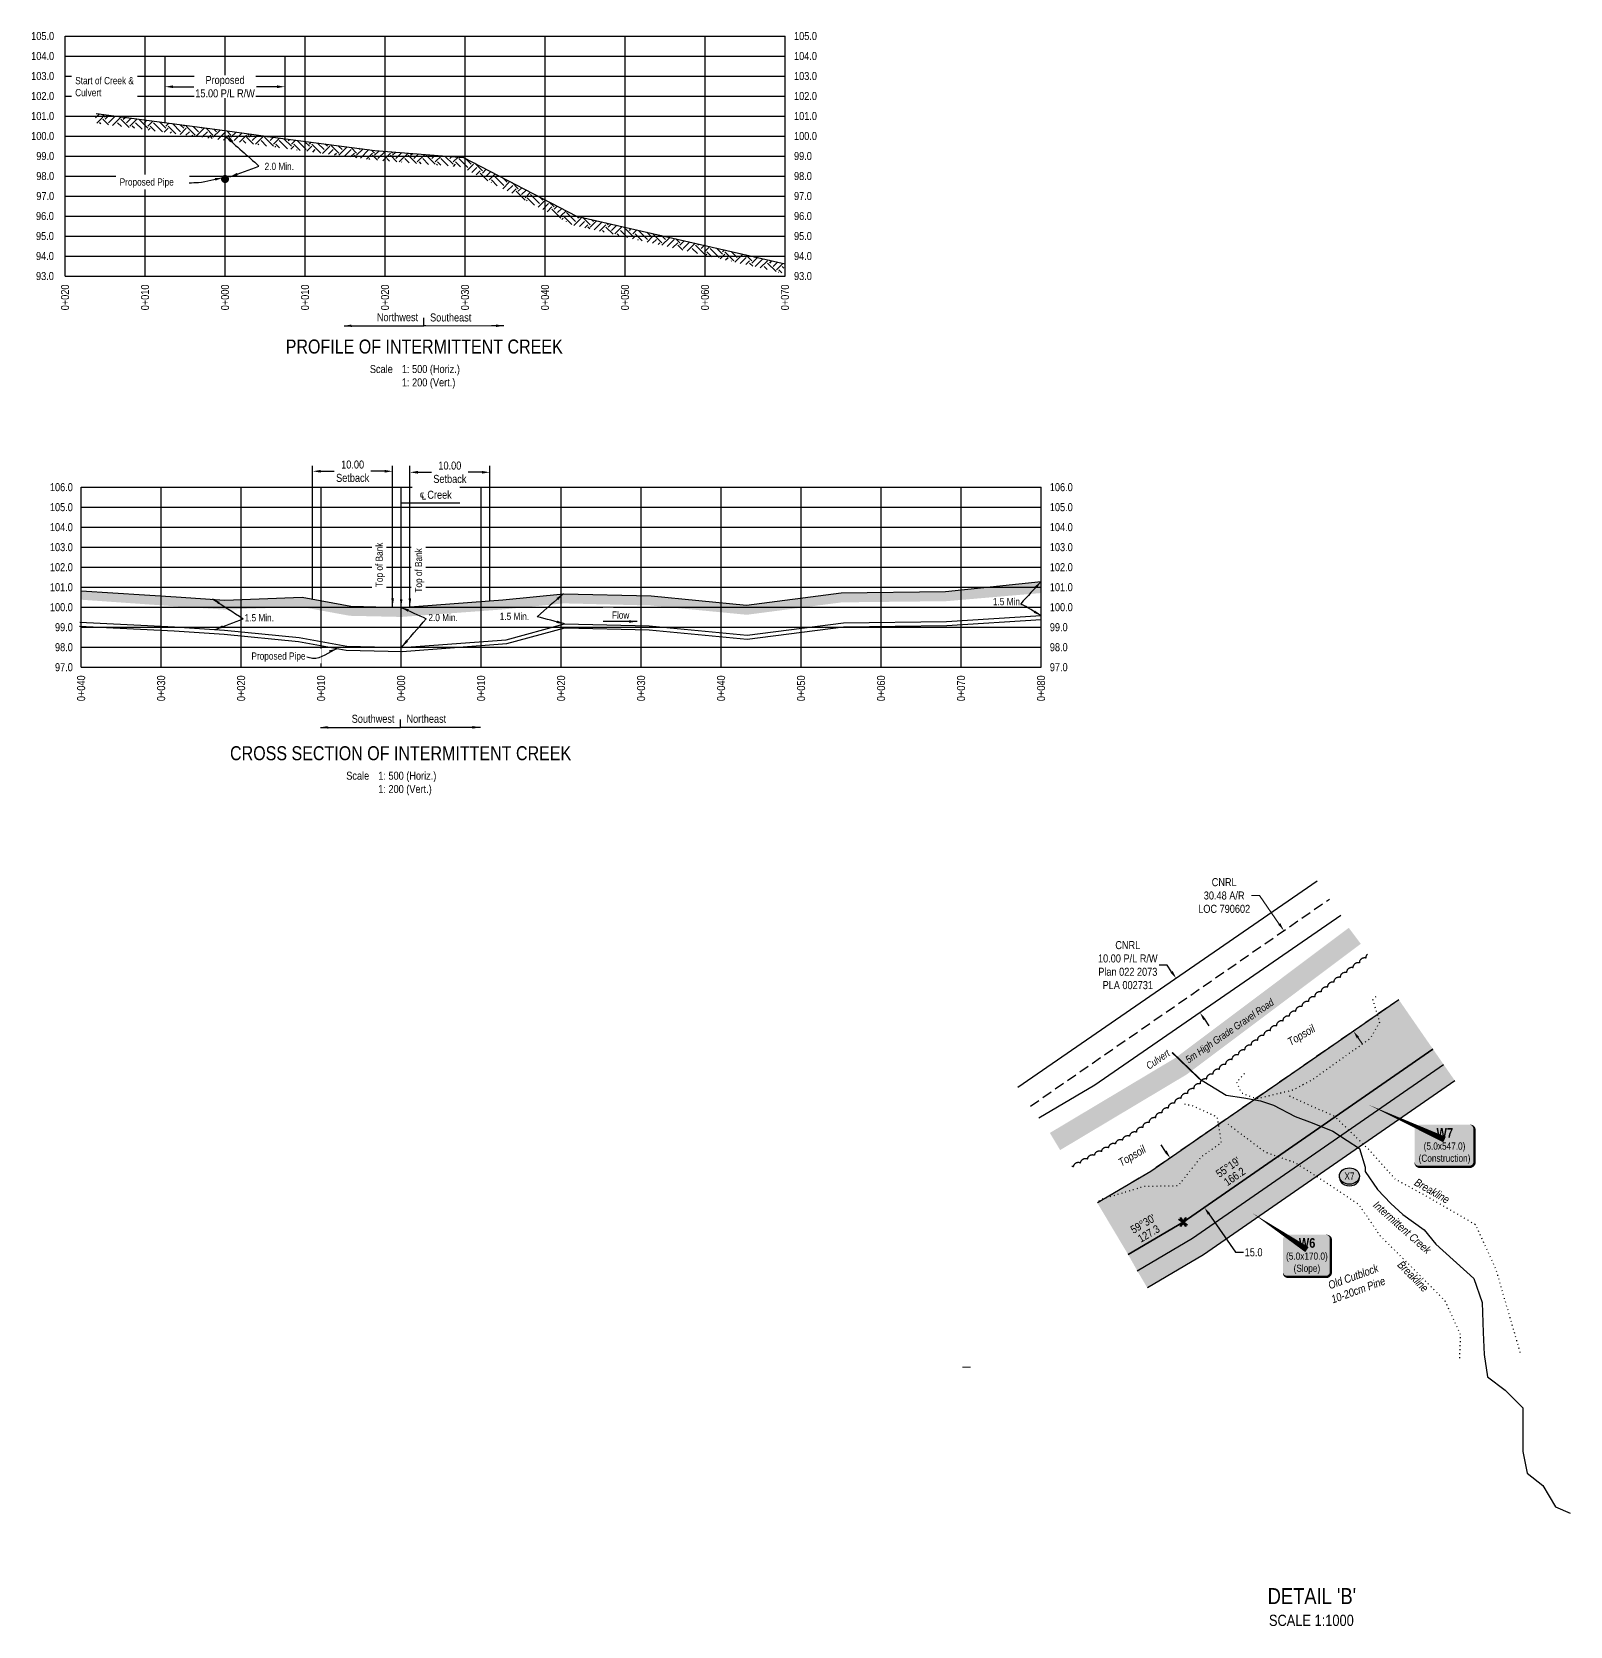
# Model space of a CAD drawing. Extents: x 355004 to 366534, y 6048595 to 6058688.
# Drawn here: x 359941 to 361864, y 6048595 to 6050588 of the extents above; entities that cross this region are included whole.
import ezdxf
from ezdxf.enums import TextEntityAlignment as Align

# ---------------------------------------------------------------- set-up
doc = ezdxf.new("R2010")
doc.units = 0
doc.header["$LTSCALE"] = 5
doc.header["$PDSIZE"] = 5
for name, pattern in [('0', [1, 1, 0]), ('foc-ACCESSROAD', [3.75, 2.5, -1.25]), ('foc-TOPO', [1, 0.2, -0.8])]:
    doc.linetypes.add(name, pattern=pattern)
doc.layers.get('Defpoints').update_dxf_attribs({"color": 9})
for name, color, linetype in [('AS-ROADS', 254, 'Continuous'), ('C-AR', 13, 'foc-ACCESSROAD'), ('C-RW', 13, 'Continuous'), ('CG-NOTES', 7, 'Continuous'), ('DETAIL-T', 7, 'Continuous'), ('L-BD', 7, 'Continuous'), ('L-BD1', 253, 'Continuous'), ('L-DETAIL-T', 3, 'Continuous'), ('L-MON', 1, 'Continuous'), ('P-CROSSINGS', 250, 'Continuous'), ('P-CROSSINGS-GRID', 8, 'Continuous'), ('P-CROSSINGS-GROUND', 48, 'foc-TOPO'), ('P-CROSSINGS-LINE', 3, 'Continuous'), ('P-PROPOSED', 10, 'Continuous'), ('P-PROPOSED-H', 21, 'Continuous'), ('P-TEMP-BLOCKS', 250, 'Continuous'), ('P-TEMP-BLUE', 146, 'Continuous'), ('P-TXT', 4, 'Continuous'), ('S-T7', 7, 'Continuous'), ('T-BUSH', 110, '0'), ('T-BUSH-T', 110, 'Continuous'), ('T-CREEK', 160, 'Continuous'), ('T-GENERAL', 48, 'foc-TOPO'), ('T-WATER-T', 170, 'Continuous')]:
    doc.layers.add(name, color=color, linetype=linetype)
doc.layers.add('C-AR-T', color=13, linetype='Continuous', lineweight=9)
doc.layers.add('T-TEXT', color=48, linetype='Continuous', lineweight=18)
doc.layers.add('P-TEMP-BLUE-H', color=7, linetype='Continuous', true_color=0x99e6ff)
doc.styles.add('140', font='ARIALN.TTF', dxfattribs={"height": 15})
doc.styles.add('80', font='ARIALN.TTF', dxfattribs={"height": 10})
doc.styles.add('80CG', font='ARIALN.TTF', dxfattribs={"height": 10})
doc.styles.add('80L', font='ARIALN.TTF', dxfattribs={"height": 10})
doc.styles.add('80LS', font='ARIALNI.TTF', dxfattribs={"height": 10})
doc.styles.add('BOLD', font='ARIALNB.TTF')
doc.styles.add('Crossing', font='ARIALN.TTF', dxfattribs={"height": 10})
doc.styles.add('foc-LtypeFont', font='ARIALN.TTF', dxfattribs={"height": 7.35})
doc.styles.get("Standard").update_dxf_attribs({"font": 'ARIALN.TTF'})
doc.linetypes.add('foc-TOPO-flowdirection-NOLINE', pattern='A,0,[">",foc-LtypeFont,S=0.3,R=0,X=0,Y=-0.945],-20,[">",foc-LtypeFont,S=0.3,R=0,X=0,Y=-0.945],0', length=20)
doc.dimstyles.new('Compass 5 000', dxfattribs={"dimscale": 5, "dimtxt": 9, "dimasz": 2, "dimexe": 0.2, "dimexo": 0.0625, "dimgap": 0.5, "dimtad": 0, "dimtih": 1, "dimtoh": 1, "dimzin": 0, "dimdsep": 46, "dimtxsty": '80CG', "dimcen": 0.1, "dimse1": 1, "dimse2": 1, "dimclrd": 256, "dimclrt": 256, "dimaunit": 1, "dimadec": 4, "dimazin": 0, "dimtfac": 0.06, "dimtofl": 0, "dimtmove": 0, "dimatfit": 1, "dimfxl": 0.2, "dimtolj": 1, "dimtzin": 0, "dimlwd": -1, "dimarcsym": 0})

# ---------------------------------------------------------------- blocks, each defined once
blk = doc.blocks.new('PLIA')
at = {"color": 255, "const_width": 1}
blk.add_lwpolyline([(-0.5, 0, 1), (0.5, 0, 1)], format="xyb", close=True, dxfattribs=at)
blk = doc.blocks.new('PLIAA')
blk.add_blockref('PLIA', (0, 0))
blk = doc.blocks.new('PLIB')
at = {"color": 1}
blk.add_circle((0, 0), 0.8, dxfattribs=at)
blk = doc.blocks.new('PLIBB')
blk.add_blockref('PLIB', (0, 0))
blk = doc.blocks.new('PLICC')
for name in ['PLIAA', 'PLIBB']:
    blk.add_blockref(name, (0, 0))
blk = doc.blocks.new('PLI')
blk.add_blockref('PLICC', (0, 0))
blk = doc.blocks.new('*D597')
at = {"transparency": 16777216}
for p, q in [((360301.8, 6050038.6), (360318.9, 6050038.6)), ((360381.8, 6050038.6), (360364.7, 6050038.6))]:
    blk.add_line(p, q, dxfattribs=at)
for points in [[(360301.8, 6050040.2), (360301.8, 6050036.9), (360291.8, 6050038.6)], [(360381.8, 6050040.2), (360381.8, 6050036.9), (360391.8, 6050038.6)]]:
    blk.add_solid(points, dxfattribs=at)
at = {"layer": 'Defpoints', "color": 0, "transparency": 16777216}
for p in [(360291.8, 6050038.6), (360291.8, 6050008.9), (360391.8, 6050008.9)]:
    blk.add_point(p, dxfattribs=at)
at = {"transparency": 16777216, "insert": (360341.8, 6050038.6), "char_height": 10, "attachment_point": 5, "style": '80CG'}
blk.add_mtext('\\A1;10.00\\PSetback', dxfattribs=at)
blk = doc.blocks.new('*D598')
at = {"transparency": 16777216}
for p, q in [((360423.3, 6050037.3), (360440.4, 6050037.3)), ((360503.3, 6050037.3), (360486.3, 6050037.3))]:
    blk.add_line(p, q, dxfattribs=at)
for points in [[(360423.3, 6050039), (360423.3, 6050035.6), (360413.3, 6050037.3)], [(360503.3, 6050039), (360503.3, 6050035.6), (360513.3, 6050037.3)]]:
    blk.add_solid(points, dxfattribs=at)
at = {"layer": 'Defpoints', "color": 0, "transparency": 16777216}
for p in [(360413.3, 6050037.3), (360413.3, 6050011.6), (360513.3, 6050011.6)]:
    blk.add_point(p, dxfattribs=at)
at = {"transparency": 16777216, "insert": (360463.3, 6050037.3), "char_height": 10, "attachment_point": 5, "style": '80CG'}
blk.add_mtext('\\A1;10.00\\PSetback', dxfattribs=at)
blk = doc.blocks.new('*D602')
at = {"transparency": 16777216}
for p, q in [((360117.3, 6050519.2), (360143.2, 6050519.2)), ((360247.3, 6050519.2), (360221.4, 6050519.2))]:
    blk.add_line(p, q, dxfattribs=at)
for points in [[(360117.3, 6050520.9), (360117.3, 6050517.5), (360107.3, 6050519.2)], [(360247.3, 6050520.9), (360247.3, 6050517.5), (360257.3, 6050519.2)]]:
    blk.add_solid(points, dxfattribs=at)
at = {"layer": 'Defpoints', "color": 0, "transparency": 16777216}
for p in [(360107.3, 6050544.6), (360257.3, 6050544.6), (360257.3, 6050519.2)]:
    blk.add_point(p, dxfattribs=at)
at = {"transparency": 16777216, "insert": (360182.3, 6050519.2), "char_height": 10, "attachment_point": 5, "style": '80CG', "bg_fill": 3, "box_fill_scale": 1.1, "bg_fill_color": 256, "bg_fill_true_color": 13158600, "bg_fill_transparency": 0}
blk.add_mtext('\\A1;Proposed\\P15.00 P/L R/W', dxfattribs=at)
blk = doc.blocks.new('xing2')
h = blk.add_hatch(color=50)
h.dxf.hatch_style = 1
edge = h.paths.add_edge_path()
edge.add_ellipse((0, 0), major_axis=(-12.5, 0), ratio=0.816297, start_angle=0, end_angle=360)
h = blk.add_hatch(color=250)
h.dxf.hatch_style = 1
edge = h.paths.add_edge_path()
edge.add_ellipse((0, -2), major_axis=(-12.5, 0), ratio=0.816297, start_angle=0, end_angle=180)
edge.add_line((12.5, -2), (12.5, 0))
edge.add_ellipse((0, 0), major_axis=(-12.5, 0), ratio=0.816297, start_angle=0, end_angle=180, ccw=False)
edge.add_line((-12.5, 0), (-12.5, -2))
at = {"color": 250}
blk.add_ellipse((0, 0), major_axis=(-12.5, 0), ratio=0.816297, dxfattribs=at)
blk.add_ellipse((0, -2), major_axis=(-12.5, 0), ratio=0.816297, start_param=0, end_param=3.141593, dxfattribs=at)
at = {"color": 250, "style": 'Crossing'}
blk.add_attdef('CROSSING', text='', height=9, dxfattribs=at).set_placement((0.1, 0), align=Align.MIDDLE_CENTER)
at = {"color": 250, "style": 'Crossing', "flags": 1}
for tag, p in [('OWNER', (0.1, -12.5)), ('DESCRIPTION', (0.1, -25.8)), ('LOCATION', (0.1, -39.3)), ('DWG_REF', (0.1, -52.8))]:
    blk.add_attdef(tag, text='', height=9, dxfattribs=at).set_placement(p, align=Align.MIDDLE_CENTER)
blk = doc.blocks.new('TEMP')
h = blk.add_hatch(color=255)
h.dxf.hatch_style = 1
h.paths.add_polyline_path([(0, 0.25), (-0.67, 1.15), (-0.67, 0.67), (-1.15, 0.67), (-0.25, 0), (-1.15, -0.67), (-0.67, -0.67), (-0.67, -1.15), (0, -0.25), (0.67, -1.15), (0.67, -0.67), (1.15, -0.67), (0.25, 0), (1.15, 0.67), (0.67, 0.67), (0.67, 1.15)])
h.paths.add_polyline_path([(0.57, 0.85), (0.57, 0.57), (0.85, 0.57), (0.08, 0), (0.85, -0.57), (0.57, -0.57), (0.57, -0.85), (0, -0.08), (-0.57, -0.85), (-0.57, -0.57), (-0.85, -0.57), (-0.08, 0), (-0.85, 0.57), (-0.57, 0.57), (-0.57, 0.85), (0, 0.08)], flags=16)
h = blk.add_hatch(color=1)
h.dxf.hatch_style = 1
h.paths.add_polyline_path([(0, 0.08), (-0.57, 0.85), (-0.57, 0.57), (-0.85, 0.57), (-0.08, 0), (-0.85, -0.57), (-0.57, -0.57), (-0.57, -0.85), (0, -0.08), (0.57, -0.85), (0.57, -0.57), (0.85, -0.57), (0.08, 0), (0.85, 0.57), (0.57, 0.57), (0.57, 0.85)])
at = {"color": 1}
for p, q in [((-0.08, 0), (0.08, 0)), ((0, 0.08), (0, -0.08))]:
    blk.add_line(p, q, dxfattribs=at)
at = {"color": 255, "flags": 128}
blk.add_lwpolyline([(-0.25, 0), (-1.15, 0.67), (-0.67, 0.67), (-0.67, 1.15), (0, 0.25), (0.67, 1.15), (0.67, 0.67), (1.15, 0.67), (0.25, 0), (1.15, -0.67), (0.67, -0.67), (0.67, -1.15), (0, -0.25), (-0.67, -1.15), (-0.67, -0.67), (-1.15, -0.67)], close=True, dxfattribs=at)
at = {"color": 1, "flags": 128}
blk.add_lwpolyline([(-0.08, 0), (-0.85, 0.57), (-0.57, 0.57), (-0.57, 0.85), (0, 0.08), (0.57, 0.85), (0.57, 0.57), (0.85, 0.57), (0.08, 0), (0.85, -0.57), (0.57, -0.57), (0.57, -0.85), (0, -0.08), (-0.57, -0.85), (-0.57, -0.57), (-0.85, -0.57)], close=True, dxfattribs=at)
blk = doc.blocks.new('*D605')
at = {"layer": 'Defpoints', "color": 0, "transparency": 16777216}
for p in [(361384.9, 6049194.9), (361427.6, 6049133.2), (361406.5, 6049118.6)]:
    blk.add_point(p, dxfattribs=at)
at = {"layer": 'P-TXT', "transparency": 16777216}
for p, q in [((361358.1, 6049188.5), (361352.4, 6049196.8)), ((361412.2, 6049110.4), (361445.4, 6049062.4)), ((361445.4, 6049062.4), (361455.4, 6049062.4))]:
    blk.add_line(p, q, dxfattribs=at)
for points in [[(361359.5, 6049189.5), (361356.7, 6049187.6), (361363.8, 6049180.3)], [(361413.5, 6049111.4), (361410.8, 6049109.5), (361406.5, 6049118.6)]]:
    blk.add_solid(points, dxfattribs=at)
at = {"layer": 'P-TXT', "transparency": 16777216, "insert": (361468.1, 6049062.4), "char_height": 10, "attachment_point": 5, "style": '80CG'}
blk.add_mtext('\\A1;15.0', dxfattribs=at)
blk = doc.blocks.new('*U606')
at = {"true_color": 0x99e6ff}
h = blk.add_hatch(color=141, dxfattribs=at)
edge = h.paths.add_edge_path()
edge.add_line((-24, -34.1), (24, -34.1))
edge.add_arc((24, -28.1), 6, 270, 360)
edge.add_line((30, -28.1), (30, 12.5))
edge.add_arc((24, 12.5), 6, 0, 90)
edge.add_line((24, 18.5), (-24, 18.5))
edge.add_arc((-24, 12.5), 6, 90, 180)
edge.add_line((-30, 12.5), (-30, -28.1))
edge.add_arc((-24, -28.1), 6, 180, 270)
at = {"flags": 128}
blk.add_lwpolyline([(-68.1, 45.6, 0, 7.5, 0), (0, 0, 0, 0, 0)], format="xyseb", dxfattribs=at)
at = {"color": 250, "flags": 128}
blk.add_lwpolyline([(-24, -34.1, 3, 3, 0), (24, -34.1, 3, 3, 0.414214), (30, -28.1, 3, 3, 0), (30, 12.5, 3, 0, 0.414214), (24, 18.5, 0, 0, 0), (-24, 18.5, 0, 0, 0.414214), (-30, 12.5, 0, 0, 0), (-30, -28.1, 0, 3, 0.414214)], format="xyseb", close=True, dxfattribs=at)
at = {"color": 250}
for tag, p, height, style in [('TEMP_AREA_W1_001', (-9.2, 2.2), 12, 'BOLD'), ('ENTER_TEXT_001', (-30.7, -12.6), 9, '80')]:
    blk.add_attdef(tag, p, '', height=height, dxfattribs=dict(at, style=style))
blk = doc.blocks.new('*U607')
at = {"true_color": 0x99e6ff}
h = blk.add_hatch(color=141, dxfattribs=at)
edge = h.paths.add_edge_path()
edge.add_line((-31.5, -34.1), (31.5, -34.1))
edge.add_arc((31.5, -28.1), 6, 270, 360)
edge.add_line((37.5, -28.1), (37.5, 12.5))
edge.add_arc((31.5, 12.5), 6, 0, 90)
edge.add_line((31.5, 18.5), (-31.5, 18.5))
edge.add_arc((-31.5, 12.5), 6, 90, 180)
edge.add_line((-37.5, 12.5), (-37.5, -28.1))
edge.add_arc((-31.5, -28.1), 6, 180, 270)
at = {"flags": 128}
blk.add_lwpolyline([(-94.5, 43.3, 0, 7.5, 0), (0, 0, 0, 0, 0)], format="xyseb", dxfattribs=at)
at = {"color": 250, "flags": 128}
blk.add_lwpolyline([(-31.5, -34.1, 3, 3, 0), (31.5, -34.1, 3, 3, 0.414214), (37.5, -28.1, 3, 3, 0), (37.5, 12.5, 3, 0, 0.414214), (31.5, 18.5, 0, 0, 0), (-31.5, 18.5, 0, 0, 0.414214), (-37.5, 12.5, 0, 0, 0), (-37.5, -28.1, 0, 3, 0.414214)], format="xyseb", close=True, dxfattribs=at)
at = {"color": 250}
for tag, p, height, style in [('TEMP_AREA_W1_001', (-9.2, 2.2), 12, 'BOLD'), ('ENTER_TEXT_001', (-30.7, -12.6), 9, '80')]:
    blk.add_attdef(tag, p, '', height=height, dxfattribs=dict(at, style=style))
blk = doc.blocks.new('*D716')
at = {"layer": 'C-AR-T', "transparency": 16777216}
for p, q in [((361475.6, 6049508.3), (361465.6, 6049508.3)), ((361500.2, 6049472.7), (361475.6, 6049508.3)), ((361598.6, 6049330.6), (361604.3, 6049322.4))]:
    blk.add_line(p, q, dxfattribs=at)
for points in [[(361501.6, 6049473.7), (361498.8, 6049471.8), (361505.9, 6049464.5)], [(361600, 6049331.6), (361597.2, 6049329.7), (361592.9, 6049338.8)]]:
    blk.add_solid(points, dxfattribs=at)
at = {"layer": 'Defpoints', "color": 0, "transparency": 16777216}
for p in [(361519.2, 6049473.7), (361505.9, 6049464.5), (361606.2, 6049348)]:
    blk.add_point(p, dxfattribs=at)
at = {"layer": 'C-AR-T', "transparency": 16777216, "insert": (361431.3, 6049508.3), "char_height": 10, "attachment_point": 5, "style": '80CG'}
blk.add_mtext('\\A1;CNRL\\P30.48 A/R\\PLOC 790602', dxfattribs=at)
blk = doc.blocks.new('*D717')
at = {"layer": 'C-RW', "transparency": 16777216}
for p, q in [((361359.9, 6049421.3), (361349.9, 6049421.3)), ((361365.6, 6049413.1), (361359.9, 6049421.3)), ((361406.5, 6049353.7), (361412.2, 6049345.5))]:
    blk.add_line(p, q, dxfattribs=at)
for points in [[(361367, 6049414), (361364.2, 6049412.1), (361371.3, 6049404.8)], [(361407.9, 6049354.6), (361405.2, 6049352.8), (361400.9, 6049361.9)]]:
    blk.add_solid(points, dxfattribs=at)
at = {"layer": 'Defpoints', "color": 0, "transparency": 16777216}
for p in [(361376.1, 6049408.2), (361371.3, 6049404.8), (361405.7, 6049365.3)]:
    blk.add_point(p, dxfattribs=at)
at = {"layer": 'C-RW', "transparency": 16777216, "insert": (361310.8, 6049421.3), "char_height": 10, "attachment_point": 5, "style": '80CG'}
blk.add_mtext('\\A1;CNRL\\P10.00 P/L R/W\\PPlan 022 2073\\PPLA 002731', dxfattribs=at)

msp = doc.modelspace()

# ---------------------------------------------------------------- hatches: boundary and pattern name
at = {"layer": 'P-CROSSINGS-GROUND'}
h = msp.add_hatch(dxfattribs=at)
h.set_pattern_fill('EARTH', color=256, scale=2.5, angle=45)
h.paths.add_polyline_path([(360019.535, 6050473.833), (360180.589, 6050452.429), (360246.839, 6050443.323), (360368.097, 6050427.674), (360477.121, 6050418.942), (360617.492, 6050346.127), (360797.548, 6050305.076), (360879.596, 6050286.125), (360882.297, 6050297.818), (360800.232, 6050316.772), (360621.655, 6050357.485), (360480.495, 6050430.71), (360369.345, 6050439.613), (360248.424, 6050455.218), (360182.197, 6050464.321), (360021.115, 6050485.728)])
h = msp.add_hatch(dxfattribs=at)
h.set_pattern_fill('EARTH', color=256, scale=2.5, angle=45)
h.paths.add_polyline_path([(360002.451, 6049889.149), (360121.09, 6049881.761), (360182.216, 6049877.681), (360278.488, 6049881.121), (360339.466, 6049869.921), (360402.477, 6049868.521), (360529.55, 6049877.921), (360605.202, 6049885.501), (360714.926, 6049882.801), (360834.295, 6049871.301), (360952.618, 6049886.741), (361082.924, 6049888.161), (361202.451, 6049900.773), (361203.038, 6049886.452), (361083.37, 6049876.165), (360953.463, 6049874.749), (360834.498, 6049859.226), (360714.202, 6049870.815), (360605.654, 6049873.486), (360530.591, 6049865.965), (360402.787, 6049856.511), (360338.241, 6049857.945), (360277.608, 6049869.082), (360182.03, 6049865.666), (360120.398, 6049869.78), (360002.038, 6049878.083)])
at = {"layer": 'P-PROPOSED-H'}
h = msp.add_hatch(color=256, dxfattribs=at)
h.dxf.hatch_style = 1
h.paths.add_polyline_path([(361272.73, 6049124.16), (361311.156, 6049059.75), (361379.861, 6049100.221), (361692.305, 6049316.392), (361649.632, 6049378.069), (361339.439, 6049163.455)])
at = {"layer": 'P-TEMP-BLUE-H'}
h = msp.add_hatch(color=256, dxfattribs=at)
h.dxf.hatch_style = 1
h.paths.add_polyline_path([(361311.156, 6049059.75), (361322.609, 6049039.414), (361391.792, 6049080.133), (361705.529, 6049297.325), (361692.305, 6049316.392), (361379.861, 6049100.221)])
h = msp.add_hatch(color=256, dxfattribs=at)
h.dxf.hatch_style = 1
h.paths.add_polyline_path([(361322.609, 6049039.414), (361335.285, 6049017.876), (361405.261, 6049059.061), (361719.754, 6049276.777), (361705.529, 6049297.325), (361391.792, 6049080.133)])

# ---------------------------------------------------------------- linework, layer by layer
for p, q in [((360107.297, 6050474.275), (360107.297, 6050557.59)), ((360257.297, 6050454.073), (360257.297, 6050557.59)), ((360291.774, 6049878.68), (360291.774, 6050045.34)), ((360391.774, 6049904.455), (360391.774, 6050045.34)), ((360513.35, 6049876.722), (360513.35, 6050045.34))]:
    msp.add_line(p, q)
at = {"color": 8}
for p, q in [((360002.451, 6049843.722), (360002.451, 6050018.722)), ((360002.451, 6049843.722), (360002.451, 6050018.722)), ((360702.451, 6049843.722), (360702.451, 6050018.722)), ((360802.451, 6049843.722), (360802.451, 6050018.722)), ((360902.451, 6049843.722), (360902.451, 6050018.722)), ((361002.451, 6049843.722), (361002.451, 6050018.722)), ((361102.451, 6049843.722), (361102.451, 6050018.722)), ((361202.451, 6049843.722), (361202.451, 6050018.722))]:
    msp.add_line(p, q, dxfattribs=at)
at = {"layer": 'AS-ROADS', "const_width": 25, "flags": 128}
msp.add_lwpolyline([(361594.566, 6049457.926), (361377.42, 6049295.042), (361219.818, 6049200.893)], dxfattribs=at)
at = {"layer": 'C-AR', "flags": 128}
for points in [[(361189.258, 6049245.211), (361562.844, 6049503.928)], [(361649.632, 6049378.069), (361339.439, 6049163.455), (361272.73, 6049124.16)]]:
    msp.add_lwpolyline(points, dxfattribs=at)
at = {"layer": 'C-AR-T'}
msp.add_line((361104.333, 6048918.676), (361114.333, 6048918.676), dxfattribs=at)
at = {"layer": 'C-RW'}
for points in [[(361547.424, 6049526.291), (361173.32, 6049268.324)], [(361576.974, 6049483.437), (361269.682, 6049271.436), (361199.59, 6049230.228)]]:
    msp.add_lwpolyline(points, dxfattribs=at)
at = {"layer": 'CG-NOTES'}
for p, q in [((360430.992, 6050220.456), (360430.992, 6050230.456)), ((360401.491, 6049718.539), (360401.491, 6049728.539))]:
    msp.add_line(p, q, dxfattribs=at)
at = {"layer": 'P-CROSSINGS-GRID'}
for p, q in [((359982.297, 6050582.59), (360882.297, 6050582.59)), ((359982.297, 6050282.59), (359982.297, 6050582.59)), ((360082.297, 6050282.59), (360082.297, 6050582.59)), ((360182.297, 6050282.59), (360182.297, 6050582.59)), ((360282.297, 6050282.59), (360282.297, 6050582.59)), ((360382.297, 6050282.59), (360382.297, 6050582.59)), ((360482.297, 6050282.59), (360482.297, 6050582.59)), ((360582.297, 6050282.59), (360582.297, 6050582.59)), ((360682.297, 6050282.59), (360682.297, 6050582.59)), ((360782.297, 6050282.59), (360782.297, 6050582.59)), ((360882.297, 6050282.59), (360882.297, 6050582.59)), ((359982.297, 6050557.59), (360882.297, 6050557.59)), ((359982.297, 6050532.59), (360882.297, 6050532.59)), ((359982.297, 6050507.59), (360882.297, 6050507.59)), ((359982.297, 6050482.59), (360882.297, 6050482.59)), ((359982.297, 6050457.59), (360882.297, 6050457.59)), ((359982.297, 6050432.59), (360882.297, 6050432.59)), ((359982.297, 6050407.59), (360882.297, 6050407.59)), ((359982.297, 6050382.59), (360882.297, 6050382.59)), ((359982.297, 6050357.59), (360882.297, 6050357.59)), ((359982.297, 6050332.59), (360882.297, 6050332.59)), ((359982.297, 6050307.59), (360882.297, 6050307.59)), ((359982.297, 6050282.59), (360882.297, 6050282.59)), ((360002.451, 6050018.722), (361202.451, 6050018.722)), ((360102.451, 6049843.722), (360102.451, 6050018.722)), ((360202.451, 6049843.722), (360202.451, 6050018.722)), ((360302.451, 6049843.722), (360302.451, 6050018.722)), ((360002.451, 6049993.722), (361202.451, 6049993.722)), ((360002.451, 6049968.722), (361202.451, 6049968.722)), ((360002.451, 6049793.722), (360002.451, 6049968.722)), ((360102.451, 6049793.722), (360102.451, 6049968.722)), ((360202.451, 6049793.722), (360202.451, 6049968.722)), ((360302.451, 6049793.722), (360302.451, 6049968.722)), ((360402.451, 6049793.722), (360402.451, 6049968.722)), ((360502.451, 6049793.722), (360502.451, 6049968.722)), ((360602.451, 6049793.722), (360602.451, 6049968.722)), ((360702.451, 6049793.722), (360702.451, 6049968.722)), ((360802.451, 6049793.722), (360802.451, 6049968.722)), ((360902.451, 6049793.722), (360902.451, 6049968.722)), ((361002.451, 6049793.722), (361002.451, 6049968.722)), ((361102.451, 6049793.722), (361102.451, 6049968.722)), ((361202.451, 6049793.722), (361202.451, 6049968.722)), ((360002.451, 6049943.722), (361202.451, 6049943.722)), ((360002.451, 6049918.722), (361202.451, 6049918.722)), ((360002.451, 6049893.722), (361202.451, 6049893.722)), ((360002.451, 6049868.722), (361202.451, 6049868.722)), ((360002.451, 6049843.722), (361202.451, 6049843.722)), ((360002.451, 6049843.722), (361202.451, 6049843.722)), ((360002.451, 6049818.722), (361202.451, 6049818.722)), ((360002.451, 6049793.722), (361202.451, 6049793.722))]:
    msp.add_line(p, q, dxfattribs=at)
at = {"layer": 'P-CROSSINGS-GRID', "color": 8}
for p, q in [((360402.451, 6049843.722), (360402.451, 6050018.722)), ((360502.451, 6049843.722), (360502.451, 6050018.722)), ((360602.451, 6049843.722), (360602.451, 6050018.722))]:
    msp.add_line(p, q, dxfattribs=at)
at = {"layer": 'P-CROSSINGS-LINE', "color": 3}
msp.add_lwpolyline([(360021.115, 6050485.728), (360182.197, 6050464.321), (360248.424, 6050455.218), (360369.345, 6050439.613), (360480.495, 6050430.71), (360621.655, 6050357.485), (360800.232, 6050316.772), (360882.297, 6050297.818)], dxfattribs=at)
at = {"layer": 'P-CROSSINGS-LINE', "color": 3, "flags": 128}
msp.add_lwpolyline([(360002.451, 6049889.149), (360121.09, 6049881.761), (360182.216, 6049877.681), (360278.488, 6049881.121), (360339.466, 6049869.921), (360402.477, 6049868.521), (360529.55, 6049877.921), (360605.202, 6049885.501), (360714.926, 6049882.801), (360834.295, 6049871.301), (360952.618, 6049886.741), (361082.924, 6049888.161), (361202.451, 6049900.773)], dxfattribs=at)
at = {"layer": 'P-PROPOSED', "flags": 128}
for points in [[(360000.381, 6049845.096), (360118.64, 6049839.33), (360181.224, 6049835.152), (360274.123, 6049826.002), (360333.852, 6049815.032), (360403.898, 6049813.476), (360534.738, 6049823.154), (360607.225, 6049842.938), (360712.362, 6049840.351), (360835.016, 6049828.534), (360955.61, 6049844.271), (361084.502, 6049845.675), (361202.451, 6049853.156)], [(360000.624, 6049850.09), (360118.928, 6049844.322), (360181.635, 6049840.136), (360274.821, 6049830.958), (360334.362, 6049820.022), (360403.769, 6049818.48), (360533.887, 6049828.105), (360606.616, 6049847.955), (360712.663, 6049845.345), (360834.931, 6049833.566), (360955.258, 6049849.267), (361084.316, 6049850.674), (361202.451, 6049858.166)], [(361649.632, 6049378.069), (361339.439, 6049163.455), (361272.73, 6049124.16)], [(361311.156, 6049059.75), (361379.861, 6049100.221), (361692.305, 6049316.392)]]:
    msp.add_lwpolyline(points, dxfattribs=at)
at = {"layer": 'P-TEMP-BLUE'}
for p, q in [((361692.305, 6049316.392), (361379.861, 6049100.221)), ((361391.792, 6049080.133), (361705.529, 6049297.325)), ((361379.861, 6049100.221), (361311.156, 6049059.75)), ((361322.609, 6049039.414), (361391.792, 6049080.133))]:
    msp.add_line(p, q, dxfattribs=at)
at = {"layer": 'P-TEMP-BLUE', "flags": 128}
for points in [[(361322.609, 6049039.414), (361391.792, 6049080.133), (361705.529, 6049297.325)], [(361719.754, 6049276.777), (361405.261, 6049059.061), (361335.285, 6049017.876)]]:
    msp.add_lwpolyline(points, dxfattribs=at)
at = {"layer": 'T-BUSH', "flags": 128}
msp.add_lwpolyline([(361241.043, 6049170.112, -0.08321706), (361242.973, 6049169.522, -0.52056705), (361251.764, 6049174.287, -0.52056705), (361260.556, 6049179.052, -0.52056705), (361269.347, 6049183.817, -0.52056705), (361278.139, 6049188.582, -0.52056705), (361286.931, 6049193.347, -0.52056705), (361295.722, 6049198.113, -0.52056705), (361304.514, 6049202.878, -0.52056705), (361313.306, 6049207.643, -0.52056705), (361321.912, 6049212.698, -0.52056705), (361329.875, 6049218.746, -0.52056705), (361337.839, 6049224.794, -0.52056705), (361345.803, 6049230.842, -0.52056705), (361353.767, 6049236.89, -0.52056705), (361361.73, 6049242.938, -0.52056705), (361369.694, 6049248.986, -0.52056705), (361377.658, 6049255.034, -0.52056705), (361385.622, 6049261.082, -0.52056705), (361393.586, 6049267.13, -0.52056705), (361401.549, 6049273.178, -0.52056705), (361409.513, 6049279.226, -0.52056705), (361417.477, 6049285.274, -0.52056705), (361425.441, 6049291.322, -0.52056705), (361433.404, 6049297.37, -0.52056705), (361441.368, 6049303.418, -0.52056705), (361449.332, 6049309.466, -0.52056705), (361457.296, 6049315.514, -0.52056705), (361465.259, 6049321.562, -0.52056705), (361473.223, 6049327.61, -0.52056705), (361481.187, 6049333.658, -0.52056705), (361489.151, 6049339.706, -0.52056705), (361497.115, 6049345.754, -0.52056705), (361505.078, 6049351.802, -0.52056705), (361513.042, 6049357.85, -0.52056705), (361521.006, 6049363.898, -0.52056705), (361528.97, 6049369.946, -0.52056705), (361536.933, 6049375.994, -0.52056705), (361544.897, 6049382.042, -0.52056705), (361552.861, 6049388.09, -0.52056705), (361560.825, 6049394.138, -0.52056705), (361568.788, 6049400.186, -0.52056705), (361576.752, 6049406.234, -0.52056705), (361584.716, 6049412.282, -0.52056705), (361592.68, 6049418.33, -0.52056705), (361600.644, 6049424.378, -0.52056705), (361608.607, 6049430.426, -0.20895054), (361610.39, 6049434.977)], format="xyb", dxfattribs=at)
at = {"layer": 'T-CREEK', "flags": 128}
msp.add_lwpolyline([(361400.338, 6049279.378), (361433.976, 6049258.863), (361455.681, 6049255.41), (361476.874, 6049251.542), (361493.07, 6049246.418), (361520.236, 6049232.013), (361541.183, 6049224.282), (361567.072, 6049213.862), (361584.973, 6049202.233), (361600.327, 6049192.052), (361607.662, 6049169.015), (361607.507, 6049163.216), (361622.814, 6049141.019), (361639.602, 6049123.609), (361654.693, 6049109.664), (361681.43, 6049090.62), (361695.828, 6049072.48), (361743.282, 6049029.49), (361753.659, 6048999.72), (361755.104, 6048962.026), (361756.258, 6048934.668), (361760.472, 6048906.743), (361782.657, 6048890.079), (361804.744, 6048868.057), (361804.744, 6048813.502), (361810.064, 6048786.541), (361829.606, 6048770.968), (361845.309, 6048744.276), (361863.762, 6048736.324)], dxfattribs=at)
at = {"layer": 'T-CREEK', "linetype": 'foc-TOPO-flowdirection-NOLINE', "flags": 128}
msp.add_lwpolyline([(361400.338, 6049279.378), (361433.976, 6049258.863), (361455.681, 6049255.41), (361476.874, 6049251.542), (361493.07, 6049246.418), (361520.236, 6049232.013), (361541.183, 6049224.282), (361567.072, 6049213.862), (361584.973, 6049202.233), (361600.327, 6049192.052), (361607.662, 6049169.015), (361607.507, 6049163.216), (361622.814, 6049141.019), (361639.602, 6049123.609), (361654.693, 6049109.664), (361681.43, 6049090.62), (361695.828, 6049072.48), (361743.282, 6049029.49), (361753.659, 6048999.72), (361755.104, 6048962.026), (361756.258, 6048934.668), (361760.472, 6048906.743), (361782.657, 6048890.079), (361804.744, 6048868.057), (361804.744, 6048813.502), (361810.064, 6048786.541), (361829.606, 6048770.968), (361845.309, 6048744.276), (361863.762, 6048736.324)], dxfattribs=at)
at = {"layer": 'T-GENERAL', "flags": 128}
for points in [[(361620.709, 6049381.713), (361616.82, 6049378.657), (361625.45, 6049349.877), (361614.195, 6049329.882), (361540.305, 6049277.287), (361516.81, 6049264.857), (361471.63, 6049254.102), (361453.245, 6049261.177), (361447.015, 6049274.937), (361459.16, 6049288.877)], [(361381.545, 6049247.947), (361391.065, 6049245.967), (361422.355, 6049231.427), (361427.57, 6049199.162), (361402.62, 6049181.742), (361373.62, 6049145.322), (361331.365, 6049144.612), (361277.135, 6049128.377), (361272.394, 6049124.648)], [(361801.515, 6048937.107), (361771.585, 6049039.652), (361745.95, 6049096.562), (361682.795, 6049133.257), (361645.245, 6049153.652), (361613.51, 6049189.382), (361569.72, 6049232.042), (361511.705, 6049258.077)], [(361436.11, 6049222.607), (361482.185, 6049187.872), (361519.63, 6049174.857), (361563.86, 6049146.232), (361599.87, 6049121.882), (361625.73, 6049083.607), (361658.485, 6049051.117), (361707.165, 6049001.997), (361726.6, 6048959.357), (361725.205, 6048928.072)]]:
    msp.add_lwpolyline(points, dxfattribs=at)
at = {"layer": 'T-TEXT', "const_width": 2, "flags": 128}
msp.add_lwpolyline([(361366.14, 6049312.317), (361400.338, 6049279.378)], dxfattribs=at)

# ---------------------------------------------------------------- block references
at = {"layer": 'L-MON', "xscale": 5, "yscale": 5, "zscale": 5}
for name, p in [('PLI', (360182.297, 6050403.853)), ('TEMP', (361379.861, 6049100.221))]:
    msp.add_blockref(name, p, dxfattribs=at)
at = {"layer": 'P-CROSSINGS'}
msp.add_blockref('xing2', (361587.841, 6049157.711), dxfattribs=at).add_auto_attribs({'CROSSING': 'X7'})
at = {"layer": 'P-TEMP-BLOCKS'}
ref = msp.add_blockref('*U607', (361706.749, 6049203.33), dxfattribs=dict(at, xscale=0.99966497, yscale=0.99966497, zscale=0.99966497))
ref.add_attrib('TEMP_AREA_W1_001', 'W7', (361696.729, 6049205.594), dxfattribs={"layer": '0', "color": 250, "height": 11.996, "style": 'BOLD'})
ref.add_attrib('ENTER_TEXT_001', '(5.0x547.0)', (361680.682, 6049190.711), dxfattribs={"layer": '0', "color": 250, "height": 8.99699, "style": '80'})
ref.add_attrib('ENTER_TEXT_002', '(Construction)', (361674.391, 6049175.556), dxfattribs={"layer": '0', "color": 250, "height": 8.99699, "style": '80'})
ref = msp.add_blockref('*U606', (361534.704, 6049065.763), dxfattribs=dict(at, xscale=0.99966497, yscale=0.99966497, zscale=0.99966497))
ref.add_attrib('TEMP_AREA_W1_001', 'W6', (361524.619, 6049068.108), dxfattribs={"layer": '0', "color": 250, "height": 11.996, "style": 'BOLD'})
ref.add_attrib('ENTER_TEXT_001', '(5.0x170.0)', (361508.637, 6049053.143), dxfattribs={"layer": '0', "color": 250, "height": 8.99699, "style": '80'})
ref.add_attrib('ENTER_TEXT_002', '(Slope)', (361518.097, 6049037.989), dxfattribs={"layer": '0', "color": 250, "height": 8.997, "style": '80'})

# ---------------------------------------------------------------- texts
at = {"style": '80'}
for s, p in [('0+020', (359982.21, 6050271.972)), ('0+010', (360082.21, 6050271.972)), ('0+000', (360182.21, 6050271.972)), ('0+010', (360282.21, 6050271.972)), ('0+020', (360382.21, 6050271.972)), ('0+030', (360482.21, 6050271.972)), ('0+040', (360582.21, 6050271.972)), ('0+050', (360682.21, 6050271.972)), ('0+060', (360782.21, 6050271.972)), ('0+070', (360882.21, 6050271.972)), ('0+040', (360002.364, 6049783.454)), ('0+030', (360102.364, 6049783.454)), ('0+020', (360202.364, 6049783.454)), ('0+010', (360302.364, 6049783.454)), ('0+000', (360402.364, 6049783.454)), ('0+010', (360502.364, 6049783.454)), ('0+020', (360602.364, 6049783.454)), ('0+030', (360702.364, 6049783.454)), ('0+040', (360802.364, 6049783.454)), ('0+050', (360902.364, 6049783.454)), ('0+060', (361002.364, 6049783.454)), ('0+070', (361102.364, 6049783.454)), ('0+080', (361202.364, 6049783.454))]:
    msp.add_text(s, height=10, rotation=90, dxfattribs=at).set_placement(p, align=Align.MIDDLE_RIGHT)
at = {"char_height": 9, "attachment_point": 1, "style": '80L'}
for s, insert in [('2.0 Min.', (360231.76, 6050424.137)), ('1.5 Min.', (361142.21, 6049880.173)), ('1.5 Min.', (360206.795, 6049859.992)), ('2.0 Min.', (360436.527, 6049860.24)), ('1.5 Min.', (360525.671, 6049861.745))]:
    msp.add_mtext_dynamic_manual_height_columns(s, width=45.31074, gutter_width=45, heights=[0], dxfattribs=dict(at, insert=insert))
at = {"layer": 'DETAIL-T', "char_height": 10, "attachment_point": 1, "style": '80L'}
for insert in [(360363.336, 6050171.356), (360333.835, 6049663.079)]:
    msp.add_mtext_dynamic_manual_height_columns('Scale^I1: 500 (Horiz.)\\P^I1: 200 (Vert.)', width=217.1051, gutter_width=45, heights=[0], dxfattribs=dict(at, insert=insert))
at = {"layer": 'DETAIL-T', "color": 3, "insert": (361484.685, 6048642.752), "char_height": 20, "width": 109.70887, "attachment_point": 1, "style": '80CG'}
msp.add_mtext("\\pi0.95948;DETAIL 'B'\\P\\pi2.56453;{\\H0.7x;SCALE 1:1000}", dxfattribs=at)
at = {"layer": 'L-BD1'}
for s, rotation, p in [("55°19'", 34.693886, (361436.165, 6049168.826)), ('166.2', 34.693886, (361444.273, 6049157.114)), ("59°30'", 30.508587, (361329.745, 6049098.078)), ('127.3', 30.508587, (361336.977, 6049085.805))]:
    msp.add_text(s, height=9.9966, rotation=rotation, dxfattribs=at).set_placement(p, align=Align.MIDDLE_CENTER)
at = {"layer": 'L-DETAIL-T', "char_height": 17.5, "attachment_point": 2, "rotation": 0, "style": '140'}
for s, insert, width in [('PROFILE OF INTERMITTENT CREEK', (360431.272, 6050203.23), 346.53414), ('CROSS SECTION OF INTERMITTENT CREEK', (360401.771, 6049694.953), 426.70467)]:
    msp.add_mtext(s, dxfattribs=dict(at, insert=insert, width=width))
at = {"layer": 'S-T7', "style": '80'}
for s, p in [('105.0', (359968.6, 6050582.59)), ('104.0', (359968.6, 6050557.59)), ('103.0', (359968.6, 6050532.59)), ('102.0', (359968.6, 6050507.59)), ('101.0', (359968.6, 6050482.59)), ('100.0', (359968.6, 6050457.59)), ('99.0', (359968.6, 6050432.59)), ('98.0', (359968.6, 6050407.59)), ('97.0', (359968.6, 6050382.59)), ('106.0', (359992.016, 6050018.722)), ('105.0', (359992.016, 6049993.722)), ('104.0', (359992.016, 6049968.722)), ('103.0', (359992.016, 6049943.722)), ('102.0', (359992.016, 6049918.722)), ('101.0', (359992.016, 6049893.722)), ('100.0', (359992.016, 6049868.722)), ('99.0', (359992.016, 6049843.722)), ('98.0', (359992.016, 6049818.722)), ('97.0', (359992.016, 6049793.722))]:
    msp.add_text(s, height=10, dxfattribs=at).set_placement(p, align=Align.MIDDLE_RIGHT)
for s, p in [('105.0', (360893.566, 6050582.59)), ('104.0', (360893.566, 6050557.59)), ('103.0', (360893.566, 6050532.59)), ('102.0', (360893.566, 6050507.59)), ('101.0', (360893.566, 6050482.59)), ('100.0', (360893.566, 6050457.59)), ('99.0', (360893.566, 6050432.59)), ('98.0', (360893.566, 6050407.59)), ('97.0', (360893.566, 6050382.59)), ('96.0', (359945.985, 6050357.59)), ('96.0', (360893.566, 6050357.59)), ('95.0', (359945.985, 6050332.59)), ('95.0', (360893.566, 6050332.59)), ('94.0', (359945.985, 6050307.59)), ('94.0', (360893.566, 6050307.59)), ('93.0', (359945.985, 6050282.59)), ('93.0', (360893.566, 6050282.59)), ('106.0', (361213.346, 6050018.722)), ('105.0', (361213.346, 6049993.722)), ('104.0', (361213.346, 6049968.722)), ('103.0', (361213.346, 6049943.722)), ('102.0', (361213.346, 6049918.722)), ('101.0', (361213.346, 6049893.722)), ('100.0', (361213.346, 6049868.722)), ('99.0', (361213.346, 6049843.722)), ('98.0', (361213.346, 6049818.722)), ('97.0', (361213.346, 6049793.722))]:
    msp.add_text(s, height=10, dxfattribs=at).set_placement(p, align=Align.MIDDLE_LEFT)
at = {"layer": 'T-BUSH-T', "insert": (361597.15, 6049019.963), "char_height": 9.99673, "width": 132.66028, "attachment_point": 2, "rotation": 20, "style": '80LS'}
msp.add_mtext('10-20cm Pine', dxfattribs=at)
at = {"layer": 'T-GENERAL', "char_height": 9.99665, "attachment_point": 1, "style": '80L'}
for s, insert, rotation in [('\\pi-2.36394;{\\fArial Narrow|b0|i1|c0|p34;Topsoil}', (361511.186, 6049330.05), 30.500082), ('\\pi-2.36394;{\\fArial Narrow|b0|i1|c0|p34;Topsoil}', (361299.603, 6049179.158), 30.500082), ('\\pi-7.85664;{\\fArial Narrow|b0|i1|c0|p34;Breakline}', (361679.824, 6049151.548), 329.842093), ('\\pi-7.85664;{\\fArial Narrow|b0|i1|c0|p34;Breakline}', (361659.676, 6049047.271), 314.742229)]:
    msp.add_mtext_dynamic_manual_height_columns(s, width=31.24915, gutter_width=49.983, heights=[0], dxfattribs=dict(at, insert=insert, rotation=rotation))
at = {"layer": 'T-TEXT', "char_height": 9, "attachment_point": 1, "rotation": 34.601815, "style": '80L'}
for s, width, insert in [('\\pi0.44098;{\\fArial Narrow|b0|i1|c0|p34;5m High Grade Gravel Road}', 131.25303, (361381.387, 6049305.501)), ('\\pi0.49009;{\\fArial Narrow|b0|i1|c0|p34;Culvert}', 33.14321, (361332.004, 6049297.65))]:
    msp.add_mtext_dynamic_manual_height_columns(s, width=width, gutter_width=45, heights=[0], dxfattribs=dict(at, insert=insert))
at = {"layer": 'T-TEXT', "insert": (361590.921, 6049036.747), "char_height": 9.99673, "width": 66.27205, "attachment_point": 2, "rotation": 20, "style": '80LS'}
msp.add_mtext('\\pt9.99673;Old Cutblock', dxfattribs=at)
at = {"layer": 'T-WATER-T', "insert": (361623.17, 6049127.566), "char_height": 9.99665, "attachment_point": 1, "rotation": 318.317906, "style": '80L'}
msp.add_mtext_dynamic_manual_height_columns('{\\fArial Narrow|b0|i1|c0|p34;Intermittent Creek}', width=91.73365, gutter_width=49.983, heights=[0], dxfattribs=at)

# ---------------------------------------------------------------- dimensions: what is measured, and where the dimension line sits
dim = msp.add_linear_dim(base=(360291.774, 6050038.566), p1=(360391.774, 6050008.94), p2=(360291.774, 6050008.94), angle=180, text='10.00\\PSetback', dimstyle='Compass 5 000')
dim.commit()
dim.dimension.update_dxf_attribs({"geometry": '*D597', "text_midpoint": (360341.774, 6050038.566), "dimtype": 161})
at = {"layer": 'C-AR-T'}
dim = msp.add_linear_dim(base=(361505.899, 6049464.492), p1=(361606.239, 6049348.047), p2=(361519.213, 6049473.713), angle=124.703532, text='CNRL\\P30.48 A/R\\PLOC 790602', dimstyle='Compass 5 000', dxfattribs=at)
dim.commit()
dim.dimension.update_dxf_attribs({"geometry": '*D716', "text_midpoint": (361431.299, 6049508.288), "dimtype": 161})
at = {"layer": 'C-RW'}
dim = msp.add_aligned_dim(p1=(361405.677, 6049365.259), p2=(361376.099, 6049408.153), distance=5.859, text='CNRL\\P10.00 P/L R/W\\PPlan 022 2073\\PPLA 002731', dimstyle='Compass 5 000', dxfattribs=at)
dim.commit()
dim.dimension.update_dxf_attribs({"geometry": '*D717', "text_midpoint": (361310.839, 6049421.291)})
at = {"layer": 'P-TXT', "color": 4}
dim = msp.add_linear_dim(base=(361406.476, 6049118.635), p1=(361384.925, 6049194.926), p2=(361427.598, 6049133.249), angle=304.67825, text='15.0', dimstyle='Compass 5 000', dxfattribs=at)
dim.commit()
dim.dimension.update_dxf_attribs({"geometry": '*D605', "text_midpoint": (361468.137, 6049062.398), "dimtype": 161})

# ---------------------------------------------------------------- leaders
at = {"path_type": 1}
for points in [[(360182.297, 6050457.59), (360224.707, 6050420.071)], [(360188.36, 6050406.517), (360224.707, 6050420.071)], [(360402.451, 6049868.722), (360402.451, 6049999.325)], [(360413.35, 6049869.827), (360413.35, 6049964.5)], [(360391.774, 6049869.741), (360391.774, 6049904.455)], [(360605.202, 6049885.501), (360572.441, 6049856.85)], [(361202.451, 6049900.773), (361176.997, 6049873.101)], [(360166.436, 6049879.34), (360205.062, 6049854.287)], [(360402.477, 6049868.521), (360433.794, 6049854.333)], [(361202.451, 6049858.166), (361176.997, 6049873.101)], [(360169.994, 6049840.913), (360205.062, 6049854.287)], [(360403.136, 6049818.925), (360433.794, 6049854.333)], [(360606.616, 6049847.955), (360572.441, 6049856.85)]]:
    msp.add_leader(points, dimstyle='Compass 5 000', override={"dimgap": 0.5, "dimtad": 0}, dxfattribs=at)
at = {"layer": 'CG-NOTES', "path_type": 1}
for points in [[(360330.992, 6050220.456), (360430.992, 6050220.456)], [(360530.992, 6050220.456), (360430.992, 6050220.456)], [(360301.491, 6049718.539), (360401.491, 6049718.539)], [(360501.491, 6049718.539), (360401.491, 6049718.539)]]:
    msp.add_leader(points, dimstyle='Compass 5 000', override={"dimgap": 0.5, "dimtad": 0}, dxfattribs=at)

# ---------------------------------------------------------------- next in the draw order: texts
at = {"char_height": 9, "attachment_point": 1, "style": '80L', "bg_fill": 3, "box_fill_scale": 1.5, "bg_fill_color": 256, "bg_fill_transparency": 0}
for s, width, insert in [('Start of Creek &\\PCulvert', 73.20733, (359994.982, 6050531.318)), ('Proposed Pipe', 82.78026, (360050.55, 6050404.651)), ('Proposed Pipe', 82.78026, (360215.276, 6049812.175))]:
    msp.add_mtext_dynamic_manual_height_columns(s, width=width, gutter_width=45, heights=[0], dxfattribs=dict(at, insert=insert))
at = {"color": 3, "char_height": 10, "width": 78.43132, "attachment_point": 3, "style": '80', "bg_fill": 2}
for s, insert in [('Northwest', (360423.624, 6050236.137)), ('Southwest', (360394.123, 6049734.219))]:
    msp.add_mtext(s, dxfattribs=dict(at, insert=insert))
at = {"char_height": 9, "style": '80L', "bg_fill": 3, "box_fill_scale": 1.5, "bg_fill_color": 256, "bg_fill_transparency": 0}
for s, width, insert, attachment_point, rotation in [('Top of Bank', 55.65548, (360370.517, 6049893.786), 1, 90), ('Flow', 28.55952, (360687.699, 6049863.281), 3, 359.666704)]:
    msp.add_mtext_dynamic_manual_height_columns(s, width=width, gutter_width=45, heights=[0], dxfattribs=dict(at, insert=insert, attachment_point=attachment_point, rotation=rotation))
at = {"layer": 'L-BD', "insert": (360421.394, 6050014.228), "char_height": 10, "width": 49.16517, "attachment_point": 1, "style": '80', "bg_fill": 2}
msp.add_mtext('\\pi4.23743;{\\fISOCPEUR|b0|i0|c0|p34;℄} Creek', dxfattribs=at)

# ---------------------------------------------------------------- next in the draw order: dimensions: what is measured, and where the dimension line sits
at = {"color": 4}
dim = msp.add_linear_dim(base=(360257.297, 6050519.196), p1=(360107.297, 6050544.622), p2=(360257.297, 6050544.622), angle=0, text='Proposed\\P15.00 P/L R/W', dimstyle='Compass 5 000', override={"dimtfill": 1}, dxfattribs=at)
dim.commit()
dim.dimension.update_dxf_attribs({"geometry": '*D602', "text_midpoint": (360182.297, 6050519.196), "dimtype": 161})

# ---------------------------------------------------------------- next in the draw order: linework, layer by layer
for p, q in [((360413.35, 6049867.866), (360413.35, 6050045.34)), ((360402.451, 6049999.325), (360475.738, 6049999.325))]:
    msp.add_line(p, q)

# ---------------------------------------------------------------- next in the draw order: texts
at = {"color": 3, "char_height": 10, "width": 71.79644, "attachment_point": 1, "style": '80', "bg_fill": 2}
for s, insert in [('Southeast', (360438.582, 6050235.815)), ('Northeast', (360409.081, 6049734.219))]:
    msp.add_mtext(s, dxfattribs=dict(at, insert=insert))

# ---------------------------------------------------------------- next in the draw order: dimensions: what is measured, and where the dimension line sits
dim = msp.add_linear_dim(base=(360413.35, 6050037.295), p1=(360513.35, 6050011.602), p2=(360413.35, 6050011.602), angle=180, text='10.00\\PSetback', dimstyle='Compass 5 000')
dim.commit()
dim.dimension.update_dxf_attribs({"geometry": '*D598', "text_midpoint": (360463.35, 6050037.295), "dimtype": 161})

# ---------------------------------------------------------------- next in the draw order: leaders
at = {"path_type": 1}
for points in [[(360179.566, 6050405.429), (360149.196, 6050399.21), (360137.506, 6050398.757)], [(360697.282, 6049850.832), (360654.842, 6049850.677)], [(360322.015, 6049816.836), (360291.736, 6049804.668), (360284.353, 6049806.347)]]:
    msp.add_leader(points, dimstyle='Compass 5 000', override={"dimgap": 0.5, "dimtad": 0}, dxfattribs=at)

# ---------------------------------------------------------------- next in the draw order: texts
at = {"insert": (360419.609, 6049886.873), "char_height": 9, "attachment_point": 1, "rotation": 90, "style": '80L', "bg_fill": 3, "box_fill_scale": 1.5, "bg_fill_color": 256, "bg_fill_transparency": 0}
msp.add_mtext_dynamic_manual_height_columns('Top of Bank', width=69.59245, gutter_width=45, heights=[0], dxfattribs=at)

doc.saveas('drawing.dxf')
